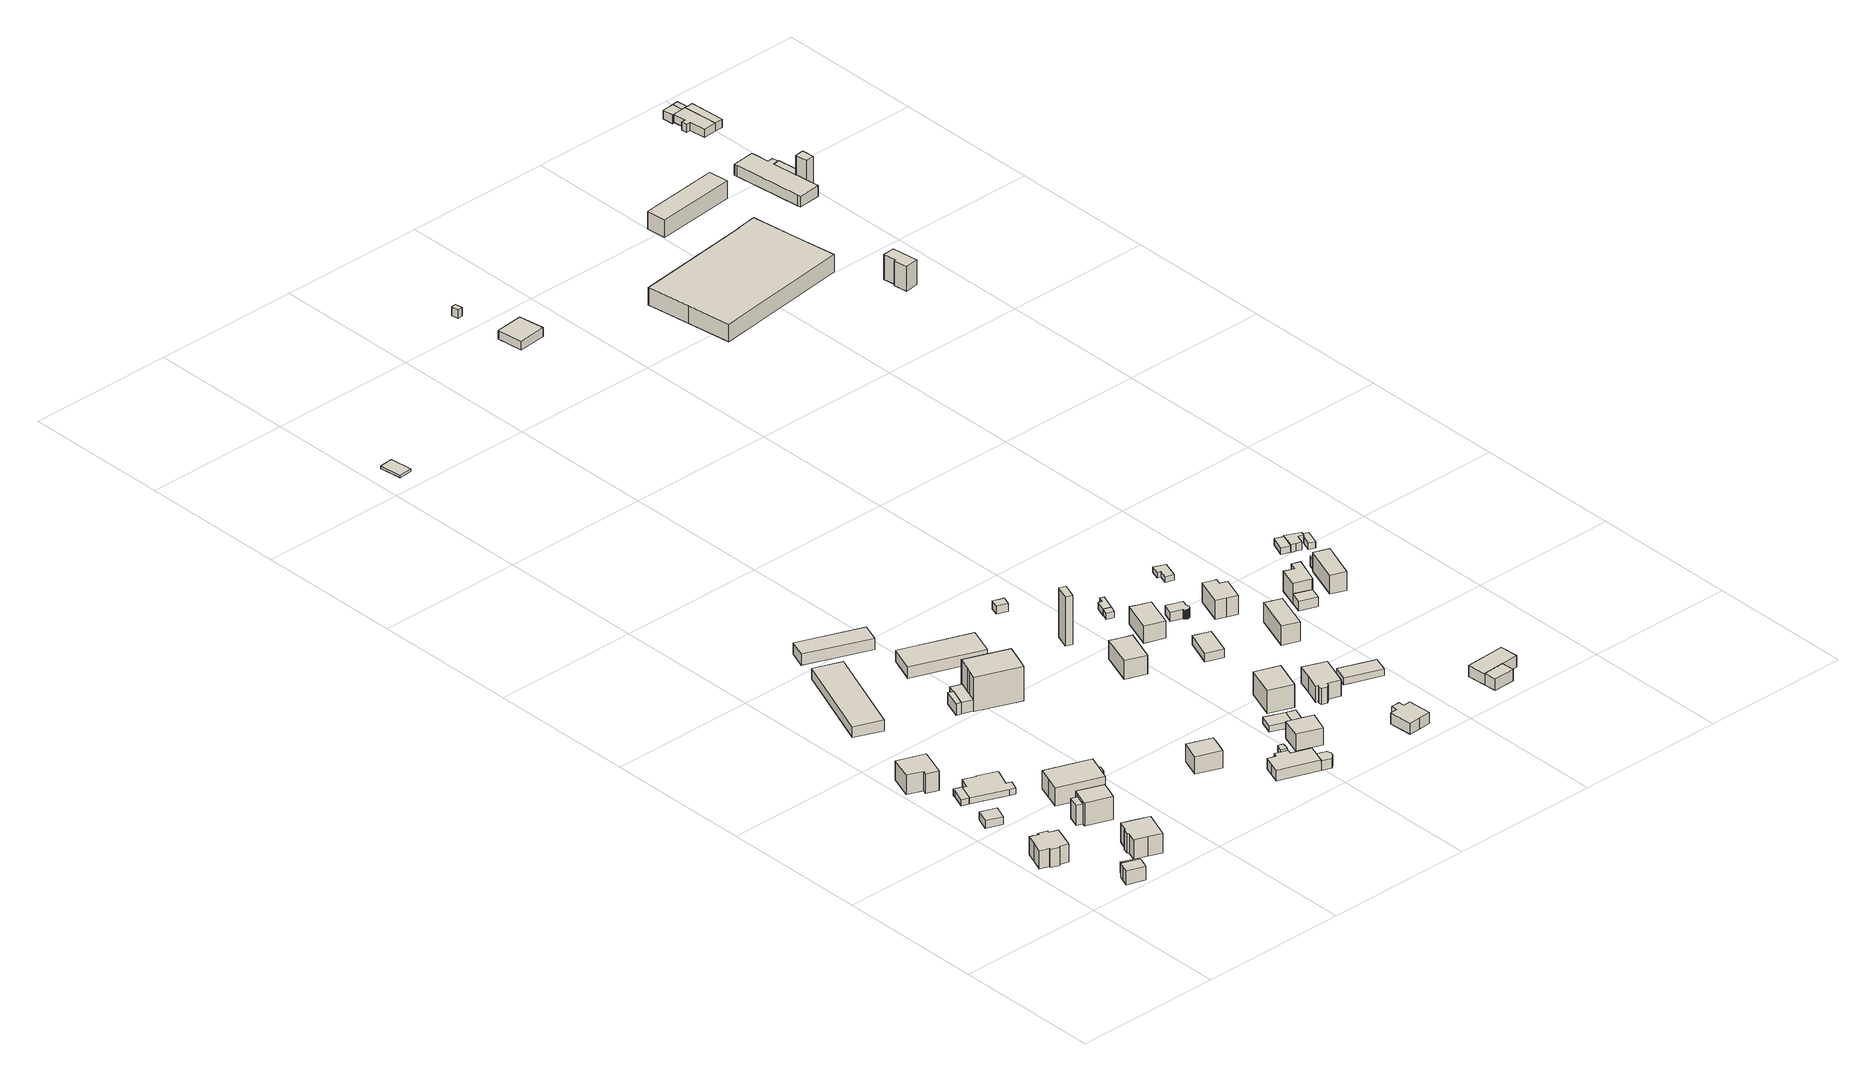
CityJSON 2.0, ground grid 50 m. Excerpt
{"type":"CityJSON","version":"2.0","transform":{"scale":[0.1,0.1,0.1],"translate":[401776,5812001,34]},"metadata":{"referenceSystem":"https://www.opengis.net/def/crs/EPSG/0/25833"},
"CityObjects":{
"building1":{"type":"Building","attributes":{"Gemeindeschluessel":"11000009","BezugspunktDach":"2200","function":"31001_1010","measuredHeight":8.51,"storeysAboveGround":1},"address":[{"country":"Germany","locality":"Berlin","thoroughfareNumber":"15","thoroughfareName":"Ostritzer Straße"}],"geometry":[{"type":"Solid","lod":"1","boundaries":[[[[0,1,2,3,4,5,6,7,8,9,10,11,12,13]],[[14,15,16,17,18,19,20,21,22,23,24,25,26,27]],[[14,27,13,12]],[[15,14,12,11]],[[16,15,11,10]],[[17,16,10,9]],[[18,17,9,8]],[[19,18,8,7]],[[20,19,7,6]],[[21,20,6,5]],[[22,21,5,4]],[[23,22,4,3]],[[24,23,3,2]],[[25,24,2,1]],[[26,25,1,0]],[[27,26,0,13]]]]}]},
"building2":{"type":"Building","attributes":{"Gemeindeschluessel":"11000009","function":"31001_1010"},"address":[{"country":"Germany","locality":"Berlin","thoroughfareNumber":"12","thoroughfareName":"Friedlander Straße"}],"children":["building2-1","building2-2"]},
"building2-1":{"type":"BuildingPart","attributes":{"BezugspunktDach":"2200","measuredHeight":5.51,"storeysAboveGround":2},"parents":["building2"],"geometry":[{"type":"MultiSurface","lod":"1","boundaries":[[[28,29,30,31,32,33,34]],[[35,36,37,38,39,40,41]],[[35,41,34,33]],[[36,35,33,32]],[[37,36,32,31]],[[42,43,31,30]],[[38,37,44,45,46,47]],[[39,38,30,29]],[[40,39,29,28]],[[41,40,28,34]],[[47,46,45,44,43,42]]]}]},
"building2-2":{"type":"BuildingPart","attributes":{"BezugspunktDach":"2200","measuredHeight":4.12,"storeysAboveGround":2},"parents":["building2"],"geometry":[{"type":"MultiSurface","lod":"1","boundaries":[[[42,48,49,43]],[[50,51,46,45]],[[50,45,43,49]],[[51,50,49,48]],[[46,51,48,42]],[[45,46,42,43,52]]]}]},
"building3":{"type":"Building","attributes":{"Gemeindeschluessel":"11000009","BezugspunktDach":"2200","function":"31001_2463","measuredHeight":3.03,"storeysAboveGround":1},"address":[{"country":"Germany","locality":"Berlin","thoroughfareNumber":"4 (1)","thoroughfareName":"Friedlander Straße"}],"geometry":[{"type":"Solid","lod":"1","boundaries":[[[[53,54,55,56,57]],[[58,59,60,61,62]],[[58,62,57,56]],[[59,58,56,55]],[[60,59,55,54]],[[61,60,54,53]],[[62,61,53,57]]]]}]},
"building4":{"type":"Building","attributes":{"Gemeindeschluessel":"11000009","BezugspunktDach":"2200","function":"31001_2463","measuredHeight":2.19,"storeysAboveGround":1},"address":[{"country":"Germany","locality":"Berlin","thoroughfareNumber":"4 (1)","thoroughfareName":"Bernstadter Weg"}],"geometry":[{"type":"Solid","lod":"1","boundaries":[[[[63,64,65,66,67,68]],[[69,70,71,72,73,74]],[[69,74,68,67]],[[70,69,67,66]],[[71,70,66,65]],[[72,71,65,64]],[[73,72,64,63]],[[74,73,63,68]]]]}]},
"building5":{"type":"Building","attributes":{"Gemeindeschluessel":"11000009","BezugspunktDach":"2200","function":"31001_1010","measuredHeight":8.23,"storeysAboveGround":2},"address":[{"country":"Germany","locality":"Berlin","thoroughfareNumber":"2","thoroughfareName":"Bernstadter Weg"}],"geometry":[{"type":"Solid","lod":"1","boundaries":[[[[75,76,77,78,79,80,81]],[[82,83,84,85,86,87,88]],[[82,88,81,80]],[[83,82,80,79]],[[84,83,79,78]],[[85,84,78,77]],[[86,85,77,76]],[[87,86,76,75]],[[88,87,75,81]]]]}]},
"building6":{"type":"Building","attributes":{"Gemeindeschluessel":"11000009","BezugspunktDach":"2200","function":"31001_1010","measuredHeight":8.95,"storeysAboveGround":1},"address":[{"country":"Germany","locality":"Berlin","thoroughfareNumber":"8","thoroughfareName":"Friedlander Straße"}],"geometry":[{"type":"Solid","lod":"1","boundaries":[[[[89,90,91,92,93,94,95,96,97,98]],[[99,100,101,102,103,104,105,106,107,108]],[[99,108,98,97]],[[100,99,97,96]],[[101,100,96,95]],[[102,101,95,94]],[[103,102,94,93]],[[104,103,93,92]],[[105,104,92,91]],[[106,105,91,90]],[[107,106,90,89]],[[108,107,89,98]]]]}]},
"building7":{"type":"Building","attributes":{"Gemeindeschluessel":"11000009","BezugspunktDach":"2200","function":"31001_1010","measuredHeight":3.52,"storeysAboveGround":1},"address":[{"country":"Germany","locality":"Berlin","thoroughfareNumber":"4","thoroughfareName":"Bernstadter Weg"}],"geometry":[{"type":"Solid","lod":"1","boundaries":[[[[109,110,111,112,113,114,115,116,117,118,119,120,121]],[[122,71,123,124,125,126,127,128,129,130,131,132,72]],[[122,72,121,120]],[[71,122,120,119]],[[123,71,119,118]],[[124,123,118,117]],[[125,124,117,116]],[[126,125,116,115]],[[127,126,115,114]],[[128,127,114,113]],[[129,128,113,112]],[[130,129,112,111]],[[131,130,111,110]],[[132,131,110,109]],[[72,132,109,121]]]]}]},
"building8":{"type":"Building","attributes":{"Gemeindeschluessel":"11000009","function":"31001_1010"},"address":[{"country":"Germany","locality":"Berlin","thoroughfareNumber":"6","thoroughfareName":"Friedlander Straße"}],"children":["building8-1","building8-2"]},
"building8-1":{"type":"BuildingPart","attributes":{"BezugspunktDach":"2200","measuredHeight":8.71,"storeysAboveGround":2},"parents":["building8"],"geometry":[{"type":"MultiSurface","lod":"1","boundaries":[[[133,134,135,136,137,138,139]],[[140,141,142,143,144,145,146]],[[140,146,139,138]],[[147,148,138,137]],[[142,141,137,136]],[[143,142,136,135]],[[144,143,135,134]],[[145,144,134,133]],[[146,145,133,139]],[[141,140,148,147]]]}]},
"building8-2":{"type":"BuildingPart","attributes":{"BezugspunktDach":"2200","measuredHeight":6.88,"storeysAboveGround":2},"parents":["building8"],"geometry":[{"type":"Solid","lod":"1","boundaries":[[[[148,147,149,150,151]],[[152,153,141,140,154]],[[152,154,151,150]],[[153,152,150,149]],[[141,153,149,147]],[[154,140,148,151]],[[141,147,148,140]]]]}]},
"building9":{"type":"Building","attributes":{"Gemeindeschluessel":"11000009","function":"31001_1010"},"address":[{"country":"Germany","locality":"Berlin","thoroughfareNumber":"4","thoroughfareName":"Friedlander Straße"}],"children":["building9-1","building9-2"]},
"building9-1":{"type":"BuildingPart","attributes":{"BezugspunktDach":"2200","measuredHeight":8.63,"storeysAboveGround":2},"parents":["building9"],"geometry":[{"type":"MultiSurface","lod":"1","boundaries":[[[155,156,157,158,159,160]],[[161,162,163,164,165,166]],[[161,166,160,159]],[[162,161,159,158]],[[163,162,158,157]],[[167,168,169,163,157,156]],[[165,170,171,167,164,156,155]],[[166,165,155,160]],[[164,169,168,167]],[[164,167,171,170]]]}]},
"building9-2":{"type":"BuildingPart","attributes":{"BezugspunktDach":"2200","measuredHeight":4.17,"storeysAboveGround":2},"parents":["building9"],"geometry":[{"type":"MultiSurface","lod":"1","boundaries":[[[172,173,174,175,168,171]],[[169,176,177,178,179,170]],[[170,164,169]],[[176,169,168,175]],[[177,176,175,174]],[[178,177,174,173]],[[179,178,173,172]],[[170,179,172,171]],[[169,164,167,168]],[[171,167,164,170]]]}]},
"building10":{"type":"Building","attributes":{"Gemeindeschluessel":"11000009","BezugspunktDach":"2200","function":"31001_2000","measuredHeight":3.82,"storeysAboveGround":1},"address":[{"country":"Germany","locality":"Berlin","thoroughfareNumber":"1 (1)","thoroughfareName":"Bernstadter Weg"}],"geometry":[{"type":"Solid","lod":"1","boundaries":[[[[180,181,182,183]],[[184,185,186,187]],[[184,187,183,182]],[[185,184,182,181]],[[186,185,181,180]],[[187,186,180,183]]]]}]},
"building11":{"type":"Building","attributes":{"Gemeindeschluessel":"11000009","BezugspunktDach":"2200","function":"51009_1610","measuredHeight":4.06,"storeysAboveGround":0},"address":[{"country":"Germany","locality":"Berlin"}],"geometry":[{"type":"Solid","lod":"1","boundaries":[[[[188,189,190,191]],[[192,193,194,195]],[[192,195,191,190]],[[193,192,190,189]],[[194,193,189,188]],[[195,194,188,191]]]]}]},
"building12":{"type":"Building","attributes":{"Gemeindeschluessel":"11000009","BezugspunktDach":"2200","function":"31001_1010","measuredHeight":3.9,"storeysAboveGround":1},"address":[{"country":"Germany","locality":"Berlin","thoroughfareNumber":"1 (2)","thoroughfareName":"Bernstadter Weg"}],"geometry":[{"type":"Solid","lod":"1","boundaries":[[[[196,197,198,189,188]],[[199,200,201,202,203]],[[199,203,188,189]],[[200,199,189,198]],[[201,200,198,197]],[[202,201,197,196]],[[203,202,196,188]]]]}]},
"building13":{"type":"Building","attributes":{"Gemeindeschluessel":"11000009","BezugspunktDach":"2200","function":"31001_2000","measuredHeight":3.88,"storeysAboveGround":1},"address":[{"country":"Germany","locality":"Berlin","thoroughfareNumber":"1 (4)","thoroughfareName":"Bernstadter Weg"}],"geometry":[{"type":"Solid","lod":"1","boundaries":[[[[204,205,206,207]],[[208,209,210,211]],[[208,211,207,206]],[[209,208,206,205]],[[210,209,205,204]],[[211,210,204,207]]]]}]},
"building14":{"type":"Building","attributes":{"Gemeindeschluessel":"11000009","BezugspunktDach":"2200","function":"31001_1010","measuredHeight":13.88,"storeysAboveGround":3},"address":[{"country":"Germany","locality":"Berlin","thoroughfareNumber":"1","thoroughfareName":"Bernstadter Weg"}],"geometry":[{"type":"Solid","lod":"1","boundaries":[[[[212,213,214,215,216,217,218,219]],[[220,221,222,223,224,225,226,227]],[[220,227,219,218]],[[221,220,218,217]],[[222,221,217,216]],[[223,222,216,215]],[[224,223,215,214]],[[225,224,214,213]],[[226,225,213,212]],[[227,226,212,219]]]]}]},
"building15":{"type":"Building","attributes":{"Gemeindeschluessel":"11000009","BezugspunktDach":"2200","function":"31001_1010","measuredHeight":7.83,"storeysAboveGround":1},"address":[{"country":"Germany","locality":"Berlin","thoroughfareNumber":"3","thoroughfareName":"Friedlander Straße"}],"geometry":[{"type":"Solid","lod":"1","boundaries":[[[[228,229,230,231,232]],[[233,234,235,236,237]],[[233,237,232,231]],[[234,233,231,230]],[[235,234,230,229]],[[236,235,229,228]],[[237,236,228,232]]]]}]},
"building16":{"type":"Building","attributes":{"Gemeindeschluessel":"11000009","BezugspunktDach":"2200","function":"31001_2000","measuredHeight":3.95,"storeysAboveGround":1},"address":[{"country":"Germany","locality":"Berlin","thoroughfareNumber":"1 (3)","thoroughfareName":"Bernstadter Weg"}],"geometry":[{"type":"Solid","lod":"1","boundaries":[[[[238,239,240,241]],[[242,243,244,245]],[[242,245,241,240]],[[243,242,240,239]],[[244,243,239,238]],[[245,244,238,241]]]]}]},
"building17":{"type":"Building","attributes":{"Gemeindeschluessel":"11000009","function":"31001_1010"},"address":[{"country":"Germany","locality":"Berlin","thoroughfareNumber":"5","thoroughfareName":"Friedlander Straße"}],"children":["building17-1","building17-2"]},
"building17-1":{"type":"BuildingPart","attributes":{"BezugspunktDach":"2200","measuredHeight":4.75,"storeysAboveGround":1},"parents":["building17"],"geometry":[{"type":"MultiSurface","lod":"1","boundaries":[[[246,247,248,249,250,251,252,253,254,255,256]],[[257,258,259,260,261,262,263,264,265,266,267]],[[257,267,256,255]],[[258,257,255,254]],[[259,258,254,253]],[[260,259,253,252]],[[261,260,252,251]],[[262,261,251,250]],[[263,262,250,249]],[[264,263,249,248]],[[268,269,248,247]],[[270,268,265,247,246]],[[267,266,246,256]],[[265,264,269,268]],[[266,265,268,270]]]}]},
"building17-2":{"type":"BuildingPart","attributes":{"BezugspunktDach":"2200","measuredHeight":3.36,"storeysAboveGround":1},"parents":["building17"],"geometry":[{"type":"MultiSurface","lod":"1","boundaries":[[[271,272,273,274,269,270]],[[264,275,276,277,278,266]],[[275,264,269,274]],[[276,275,274,273]],[[277,276,273,272]],[[278,277,272,271]],[[266,278,271,270]],[[264,265,268,269]],[[266,270,268,279,265]]]}]},
"building18":{"type":"Building","attributes":{"Gemeindeschluessel":"11000009","BezugspunktDach":"2200","function":"31001_1310","measuredHeight":0.944,"storeysAboveGround":1},"address":[{"country":"Germany","locality":"Berlin","thoroughfareNumber":"149","thoroughfareName":"Bruno-Bürgel-Weg"}],"geometry":[{"type":"Solid","lod":"1","boundaries":[[[[280,281,282,283]],[[284,285,286,287]],[[284,287,283,282]],[[285,284,282,281]],[[286,285,281,280]],[[287,286,280,283]]]]}]},
"building19":{"type":"Building","attributes":{"Gemeindeschluessel":"11000009","BezugspunktDach":"2200","function":"31001_2723","measuredHeight":1.74,"storeysAboveGround":1},"address":[{"country":"Germany","locality":"Berlin","thoroughfareNumber":"3A (1)","thoroughfareName":"Friedlander Straße"}],"geometry":[{"type":"Solid","lod":"1","boundaries":[[[[288,289,290,291,292,293,294,295]],[[296,297,298,299,300,301,302,303]],[[296,303,295,294]],[[297,296,294,293]],[[298,297,293,292]],[[299,298,292,291]],[[300,299,291,290]],[[301,300,290,289]],[[302,301,289,288]],[[303,302,288,295]]]]}]},
"building20":{"type":"Building","attributes":{"Gemeindeschluessel":"11000009","BezugspunktDach":"2200","function":"31001_1010","measuredHeight":7.91,"storeysAboveGround":1},"address":[{"country":"Germany","locality":"Berlin","thoroughfareNumber":"3A","thoroughfareName":"Friedlander Straße"}],"geometry":[{"type":"Solid","lod":"1","boundaries":[[[[304,305,306,307,308]],[[309,310,311,312,313]],[[309,313,308,307]],[[310,309,307,306]],[[311,310,306,305]],[[312,311,305,304]],[[313,312,304,308]]]]}]},
"building21":{"type":"Building","attributes":{"Gemeindeschluessel":"11000009","BezugspunktDach":"2200","function":"31001_2000","measuredHeight":2.2,"storeysAboveGround":1},"address":[{"country":"Germany","locality":"Berlin","thoroughfareNumber":"22 (1)","thoroughfareName":"Bernstadter Weg"}],"geometry":[{"type":"Solid","lod":"1","boundaries":[[[[314,315,316,317,318]],[[319,320,321,322,323]],[[319,323,318,317]],[[320,319,317,316]],[[321,320,316,315]],[[322,321,315,314]],[[323,322,314,318]]]]}]},
"building22":{"type":"Building","attributes":{"Gemeindeschluessel":"11000009","BezugspunktDach":"2200","function":"31001_2000","measuredHeight":2.19,"storeysAboveGround":1},"address":[{"country":"Germany","locality":"Berlin","thoroughfareNumber":"22 (2)","thoroughfareName":"Bernstadter Weg"}],"geometry":[{"type":"Solid","lod":"1","boundaries":[[[[324,325,316,315]],[[320,326,327,321]],[[320,321,315,316]],[[326,320,316,325]],[[327,326,325,324]],[[321,327,324,315]]]]}]},
"building23":{"type":"Building","attributes":{"Gemeindeschluessel":"11000009","BezugspunktDach":"2200","function":"31001_1010","measuredHeight":7.54,"storeysAboveGround":1},"address":[{"country":"Germany","locality":"Berlin","thoroughfareNumber":"13","thoroughfareName":"Bernstadter Weg"}],"geometry":[{"type":"Solid","lod":"1","boundaries":[[[[328,329,330,331,332]],[[333,334,335,336,337]],[[333,337,332,331]],[[334,333,331,330]],[[335,334,330,329]],[[336,335,329,328]],[[337,336,328,332]]]]}]},
"building24":{"type":"Building","attributes":{"Gemeindeschluessel":"11000009","BezugspunktDach":"2200","function":"31001_1010","measuredHeight":17.11,"storeysAboveGround":1},"address":[{"country":"Germany","locality":"Berlin","thoroughfareNumber":"11","thoroughfareName":"Bernstadter Weg"}],"geometry":[{"type":"Solid","lod":"1","boundaries":[[[[338,339,340,341]],[[342,343,344,345]],[[342,345,341,340]],[[343,342,340,339]],[[344,343,339,338]],[[345,344,338,341]]]]}]},
"building25":{"type":"Building","attributes":{"Gemeindeschluessel":"11000009","BezugspunktDach":"2200","function":"31001_1010","measuredHeight":8.92,"storeysAboveGround":2},"address":[{"country":"Germany","locality":"Berlin","thoroughfareNumber":"22","thoroughfareName":"Bernstadter Weg"}],"geometry":[{"type":"Solid","lod":"1","boundaries":[[[[346,347,348,349]],[[350,351,352,353]],[[350,353,349,348]],[[351,350,348,347]],[[352,351,347,346]],[[353,352,346,349]]]]}]},
"building26":{"type":"Building","attributes":{"Gemeindeschluessel":"11000009","BezugspunktDach":"2200","function":"31001_1010","measuredHeight":3.36,"storeysAboveGround":1},"address":[{"country":"Germany","locality":"Berlin","thoroughfareNumber":"9","thoroughfareName":"Bernstadter Weg"}],"geometry":[{"type":"Solid","lod":"1","boundaries":[[[[354,355,356,357]],[[358,359,360,361]],[[358,361,357,356]],[[359,358,356,355]],[[360,359,355,354]],[[361,360,354,357]]]]}]},
"building27":{"type":"Building","attributes":{"Gemeindeschluessel":"11000009","BezugspunktDach":"2200","function":"31001_9998","measuredHeight":4.15,"storeysAboveGround":1},"address":[{"country":"Germany","locality":"Berlin","thoroughfareNumber":"28","thoroughfareName":"Bernstadter Weg"}],"geometry":[{"type":"Solid","lod":"1","boundaries":[[[[362,363,364,365,366,367,368,369,370,371]],[[372,373,374,375,376,377,378,379,380,381]],[[372,381,371,370]],[[373,372,370,369]],[[374,373,369,368]],[[375,374,368,367]],[[376,375,367,366]],[[377,376,366,365]],[[378,377,365,364]],[[379,378,364,363]],[[380,379,363,362]],[[381,380,362,371]]]]}]},
"building28":{"type":"Building","attributes":{"Gemeindeschluessel":"11000009","BezugspunktDach":"2200","function":"31001_1010","measuredHeight":9,"storeysAboveGround":1},"address":[{"country":"Germany","locality":"Berlin","thoroughfareNumber":"24","thoroughfareName":"Bernstadter Weg"}],"geometry":[{"type":"Solid","lod":"1","boundaries":[[[[382,383,384,385,386,387,388,389,390,391,392,393]],[[394,395,396,397,398,399,400,401,402,403,404,405]],[[394,405,393,392]],[[395,394,392,391]],[[396,395,391,390]],[[397,396,390,389]],[[398,397,389,388]],[[399,398,388,387]],[[400,399,387,386]],[[401,400,386,385]],[[402,401,385,384]],[[403,402,384,383]],[[404,403,383,382]],[[405,404,382,393]]]]}]},
"building29":{"type":"Building","attributes":{"Gemeindeschluessel":"11000009","BezugspunktDach":"2200","function":"31001_1010","measuredHeight":3,"storeysAboveGround":2},"address":[{"country":"Germany","locality":"Berlin","thoroughfareNumber":"17","thoroughfareName":"Bernstadter Weg"}],"geometry":[{"type":"Solid","lod":"1","boundaries":[[[[406,407,408,409]],[[410,411,412,413]],[[410,413,409,408]],[[411,410,408,407]],[[412,411,407,406]],[[413,412,406,409]]]]}]},
"building30":{"type":"Building","attributes":{"Gemeindeschluessel":"11000009","BezugspunktDach":"2200","function":"31001_1010","measuredHeight":7.92,"storeysAboveGround":1},"address":[{"country":"Germany","locality":"Berlin","thoroughfareNumber":"15","thoroughfareName":"Bernstadter Weg"}],"geometry":[{"type":"Solid","lod":"1","boundaries":[[[[414,415,416,417,418]],[[419,420,421,422,423]],[[419,423,418,417]],[[420,419,417,416]],[[421,420,416,415]],[[422,421,415,414]],[[423,422,414,418]]]]}]},
"building31":{"type":"Building","attributes":{"Gemeindeschluessel":"11000009","BezugspunktDach":"2200","function":"31001_1010","measuredHeight":2.06,"storeysAboveGround":1},"address":[{"country":"Germany","locality":"Berlin","thoroughfareNumber":"13 (1)","thoroughfareName":"Bernstadter Weg"}],"geometry":[{"type":"Solid","lod":"1","boundaries":[[[[424,425,426,427]],[[428,429,430,431]],[[428,431,427,426]],[[429,428,426,425]],[[430,429,425,424]],[[431,430,424,427]]]]}]},
"building32":{"type":"Building","attributes":{"Gemeindeschluessel":"11000009","BezugspunktDach":"2200","function":"31001_1010","measuredHeight":2.31,"storeysAboveGround":1},"address":[{"country":"Germany","locality":"Berlin","thoroughfareNumber":"13 (2)","thoroughfareName":"Bernstadter Weg"}],"geometry":[{"type":"Solid","lod":"1","boundaries":[[[[425,432,433,434,435,426]],[[436,437,438,439,440,441]],[[436,441,426,435]],[[437,436,435,434]],[[438,437,434,433]],[[439,438,433,432]],[[440,439,432,425]],[[441,440,425,426]]]]}]},
"building33":{"type":"Building","attributes":{"Gemeindeschluessel":"11000009","BezugspunktDach":"2200","function":"31001_2000","measuredHeight":2.51,"storeysAboveGround":1},"address":[{"country":"Germany","locality":"Berlin","thoroughfareNumber":"22 (3)","thoroughfareName":"Bernstadter Weg"}],"geometry":[{"type":"Solid","lod":"1","boundaries":[[[[442,443,444,445]],[[446,447,448,449]],[[446,449,445,444]],[[447,446,444,443]],[[448,447,443,442]],[[449,448,442,445]]]]}]},
"building34":{"type":"Building","attributes":{"Gemeindeschluessel":"11000009","BezugspunktDach":"2200","function":"31001_1310","measuredHeight":3.25,"storeysAboveGround":1},"address":[{"country":"Germany","locality":"Berlin","thoroughfareNumber":"17 (1)","thoroughfareName":"Bernstadter Weg"}],"geometry":[{"type":"Solid","lod":"1","boundaries":[[[[450,451,452,453,454,455,456,457,458,459,460,461,462,463,464,465,466,467,468,469,470,471,472,473,474]],[[475,476,477,478,479,480,481,482,483,484,485,486,487,488,489,490,491,492,493,494,495,496,497,498,499]],[[475,499,474,473]],[[476,475,473,472]],[[477,476,472,471]],[[478,477,471,470]],[[479,478,470,469]],[[480,479,469,468]],[[481,480,468,467]],[[482,481,467,466]],[[483,482,466,465]],[[484,483,465,464]],[[485,484,464,463]],[[486,485,463,462]],[[487,486,462,461]],[[488,487,461,460]],[[489,488,460,459]],[[490,489,459,458]],[[491,490,458,457]],[[492,491,457,456]],[[493,492,456,455]],[[494,493,455,454]],[[495,494,454,453]],[[496,495,453,452]],[[497,496,452,451]],[[498,497,451,450]],[[499,498,450,474]]]]}]},
"building35":{"type":"Building","attributes":{"Gemeindeschluessel":"11000009","BezugspunktDach":"2200","function":"31001_1010","measuredHeight":7.39,"storeysAboveGround":2},"address":[{"country":"Germany","locality":"Berlin","thoroughfareNumber":"21","thoroughfareName":"Bernstadter Weg"}],"geometry":[{"type":"Solid","lod":"1","boundaries":[[[[500,501,502,503,504]],[[505,506,507,508,509]],[[505,509,504,503]],[[506,505,503,502]],[[507,506,502,501]],[[508,507,501,500]],[[509,508,500,504]]]]}]},
"building36":{"type":"Building","attributes":{"Gemeindeschluessel":"11000009","function":"31001_1010"},"address":[{"country":"Germany","locality":"Berlin","thoroughfareNumber":"19","thoroughfareName":"Bernstadter Weg"}],"children":["building36-1","building36-2"]},
"building36-1":{"type":"BuildingPart","attributes":{"BezugspunktDach":"2200","measuredHeight":7.32,"storeysAboveGround":2},"parents":["building36"],"geometry":[{"type":"MultiSurface","lod":"1","boundaries":[[[510,511,512,513,514,515,516,517]],[[518,519,520,521,522,523,524,525]],[[518,525,517,516]],[[519,518,516,515]],[[520,519,515,514]],[[526,527,514,513]],[[528,526,521,513,512]],[[523,522,512,511]],[[524,523,511,510]],[[525,524,510,517]],[[521,520,527,526]],[[522,521,526,528]]]}]},
"building36-2":{"type":"BuildingPart","attributes":{"BezugspunktDach":"2200","measuredHeight":2.2,"storeysAboveGround":2},"parents":["building36"],"geometry":[{"type":"MultiSurface","lod":"1","boundaries":[[[528,529,527,526]],[[520,530,522,521]],[[530,520,527,529]],[[522,530,529,528]],[[521,522,528,522,521,526]],[[520,521,531,526,527]]]}]},
"building37":{"type":"Building","attributes":{"Gemeindeschluessel":"11000009","BezugspunktDach":"2200","function":"31001_2723","measuredHeight":1.93,"storeysAboveGround":1},"address":[{"country":"Germany","locality":"Berlin","thoroughfareNumber":"17 (2)","thoroughfareName":"Bernstadter Weg"}],"geometry":[{"type":"Solid","lod":"1","boundaries":[[[[532,533,534,535,536,537]],[[538,539,540,541,542,543]],[[538,543,537,536]],[[539,538,536,535]],[[540,539,535,534]],[[541,540,534,533]],[[542,541,533,532]],[[543,542,532,537]]]]}]},
"building38":{"type":"Building","attributes":{"Gemeindeschluessel":"11000009","function":"31001_2000"},"address":[{"country":"Germany","locality":"Berlin","thoroughfareNumber":"29","thoroughfareName":"Bernstadter Weg"}],"children":["building38-1","building38-2"]},
"building38-1":{"type":"BuildingPart","attributes":{"BezugspunktDach":"2200","measuredHeight":3.85,"storeysAboveGround":1},"parents":["building38"],"geometry":[{"type":"MultiSurface","lod":"1","boundaries":[[[544,545,546,547]],[[548,549,550,551]],[[548,551,547,546]],[[549,548,546,545]],[[549,545,552,553]],[[551,550,544,547]],[[550,553,552,544]]]}]},
"building38-2":{"type":"BuildingPart","attributes":{"BezugspunktDach":"2200","measuredHeight":4.52,"storeysAboveGround":1},"parents":["building38"],"geometry":[{"type":"MultiSurface","lod":"1","boundaries":[[[554,555,556,557]],[[553,558,559,550]],[[552,544,550,557,556]],[[558,553,556,555]],[[559,558,555,554]],[[550,559,554,557]],[[553,550,544,552]]]}]},
"building39":{"type":"Building","attributes":{"Gemeindeschluessel":"11000009","function":"31001_1010"},"address":[{"country":"Germany","locality":"Berlin","thoroughfareNumber":"23","thoroughfareName":"Bernstadter Weg"}],"children":["building39-1","building39-2"]},
"building39-1":{"type":"BuildingPart","attributes":{"BezugspunktDach":"2200","measuredHeight":8.08,"storeysAboveGround":2},"parents":["building39"],"geometry":[{"type":"MultiSurface","lod":"1","boundaries":[[[560,561,562,563,564,565,566,567,568]],[[569,570,571,572,573,574,575,576,577]],[[569,577,568,567]],[[570,569,567,566]],[[571,570,566,565]],[[572,571,565,564]],[[573,572,564,563]],[[574,573,563,562]],[[575,574,562,561]],[[578,579,561,560]],[[577,576,560,568]],[[576,575,580,579,578]]]}]},
"building39-2":{"type":"BuildingPart","attributes":{"BezugspunktDach":"2200","measuredHeight":3.47,"storeysAboveGround":2},"parents":["building39"],"geometry":[{"type":"Solid","lod":"1","boundaries":[[[[581,579,578,582]],[[576,575,583,584]],[[576,584,582,578]],[[576,578,576,575]],[[583,575,579,581]],[[584,583,581,582]],[[575,576,578,579]]]]}]},
"building40":{"type":"Building","attributes":{"Gemeindeschluessel":"11000009","BezugspunktDach":"2200","function":"31001_2520","measuredHeight":3,"storeysAboveGround":1},"address":[{"country":"Germany","locality":"Berlin","thoroughfareNumber":"151 (9)","thoroughfareName":"Bruno-Bürgel-Weg"}],"geometry":[{"type":"Solid","lod":"1","boundaries":[[[[585,586,587,588]],[[589,590,591,592]],[[589,592,588,587]],[[590,589,587,586]],[[591,590,586,585]],[[592,591,585,588]]]]}]},
"building41":{"type":"Building","attributes":{"Gemeindeschluessel":"11000009","BezugspunktDach":"2200","function":"31001_2000","measuredHeight":3.1,"storeysAboveGround":1},"address":[{"country":"Germany","locality":"Berlin","thoroughfareNumber":"151 (10)","thoroughfareName":"Bruno-Bürgel-Weg"}],"geometry":[{"type":"Solid","lod":"1","boundaries":[[[[593,594,595,596]],[[597,598,599,600]],[[597,600,596,595]],[[598,597,595,594]],[[599,598,594,593]],[[600,599,593,596]]]]}]},
"building42":{"type":"Building","attributes":{"Gemeindeschluessel":"11000009","function":"31001_1010"},"address":[{"country":"Germany","locality":"Berlin","thoroughfareNumber":"25","thoroughfareName":"Bernstadter Weg"}],"children":["building42-1","building42-2"]},
"building42-1":{"type":"BuildingPart","attributes":{"BezugspunktDach":"2200","measuredHeight":6.53,"storeysAboveGround":2},"parents":["building42"],"geometry":[{"type":"MultiSurface","lod":"1","boundaries":[[[601,602,603,604]],[[605,606,607,608]],[[605,608,604,603]],[[609,610,603,602]],[[606,605,611,612]],[[607,606,602,601]],[[608,607,601,604]],[[612,611,610,609]]]}]},
"building42-2":{"type":"BuildingPart","attributes":{"BezugspunktDach":"2200","measuredHeight":3.49,"storeysAboveGround":2},"parents":["building42"],"geometry":[{"type":"MultiSurface","lod":"1","boundaries":[[[609,613,614,610]],[[615,616,612,611]],[[615,611,610,614]],[[616,615,614,613]],[[612,616,613,609]],[[617,611,612,618,609,610]]]}]},
"building43":{"type":"Building","attributes":{"Gemeindeschluessel":"11000009","BezugspunktDach":"2200","function":"31001_2000","measuredHeight":2.84,"storeysAboveGround":1},"address":[{"country":"Germany","locality":"Berlin","thoroughfareNumber":"23 (2)","thoroughfareName":"Bernstadter Weg"}],"geometry":[{"type":"Solid","lod":"1","boundaries":[[[[619,620,621,622]],[[623,624,625,626]],[[623,626,622,621]],[[624,623,621,620]],[[625,624,620,619]],[[626,625,619,622]]]]}]},
"building44":{"type":"Building","attributes":{"Gemeindeschluessel":"11000009","BezugspunktDach":"2200","function":"31001_2000","measuredHeight":3.31,"storeysAboveGround":1},"address":[{"country":"Germany","locality":"Berlin","thoroughfareNumber":"25 (1)","thoroughfareName":"Bernstadter Weg"}],"geometry":[{"type":"Solid","lod":"1","boundaries":[[[[627,628,629,630,631,632,633,634]],[[624,635,636,637,638,639,640,625]],[[624,625,634,633]],[[635,624,633,632]],[[636,635,632,631]],[[637,636,631,630]],[[638,637,630,629]],[[639,638,629,628]],[[640,639,628,627]],[[625,640,627,634]]]]}]},
"building45":{"type":"Building","attributes":{"Gemeindeschluessel":"11000009","BezugspunktDach":"2200","function":"31001_2000","measuredHeight":2.18,"storeysAboveGround":1},"address":[{"country":"Germany","locality":"Berlin","thoroughfareNumber":"25 (2)","thoroughfareName":"Bernstadter Weg"}],"geometry":[{"type":"Solid","lod":"1","boundaries":[[[[641,642,643,644,645]],[[637,636,646,647,648]],[[637,648,645,644]],[[636,637,644,643]],[[646,636,643,642]],[[647,646,642,641]],[[648,647,641,645]]]]}]},
"building46":{"type":"Building","attributes":{"Gemeindeschluessel":"11000009","BezugspunktDach":"2200","function":"31001_3210","measuredHeight":7.42,"storeysAboveGround":1},"address":[{"country":"Germany","locality":"Berlin","thoroughfareNumber":"151 (1)","thoroughfareName":"Bruno-Bürgel-Weg"}],"geometry":[{"type":"Solid","lod":"1","boundaries":[[[[649,650,651,652,653,654,655,656]],[[657,658,659,660,661,662,663,664]],[[657,664,656,655]],[[658,657,655,654]],[[659,658,654,653]],[[660,659,653,652]],[[661,660,652,651]],[[662,661,651,650]],[[663,662,650,649]],[[664,663,649,656]]]]}]},
"building47":{"type":"Building","attributes":{"Gemeindeschluessel":"11000009","BezugspunktDach":"2200","function":"31001_3212","measuredHeight":8.68,"storeysAboveGround":1},"address":[{"country":"Germany","locality":"Berlin","thoroughfareNumber":"151 (2)","thoroughfareName":"Bruno-Bürgel-Weg"}],"geometry":[{"type":"Solid","lod":"1","boundaries":[[[[665,666,667,668,669,670]],[[671,672,673,674,675,676]],[[671,676,670,669]],[[672,671,669,668]],[[673,672,668,667]],[[674,673,667,666]],[[675,674,666,665]],[[676,675,665,670]]]]}]},
"building48":{"type":"Building","attributes":{"Gemeindeschluessel":"11000009","BezugspunktDach":"2200","function":"31001_3212","measuredHeight":6.24,"storeysAboveGround":2},"address":[{"country":"Germany","locality":"Berlin","thoroughfareNumber":"151","thoroughfareName":"Bruno-Bürgel-Weg"}],"geometry":[{"type":"Solid","lod":"1","boundaries":[[[[677,678,679,680]],[[681,682,683,684]],[[681,684,680,679]],[[682,681,679,678]],[[683,682,678,677]],[[684,683,677,680]]]]}]},
"building49":{"type":"Building","attributes":{"Gemeindeschluessel":"11000009","function":"31001_2143"},"address":[{"country":"Germany","locality":"Berlin","thoroughfareNumber":"151 (3)","thoroughfareName":"Bruno-Bürgel-Weg"}],"children":["building49-1","building49-2"]},
"building49-1":{"type":"BuildingPart","attributes":{"BezugspunktDach":"2200","measuredHeight":3.89,"storeysAboveGround":1},"parents":["building49"],"geometry":[{"type":"MultiSurface","lod":"1","boundaries":[[[685,686,687,688,689,690,691,692,693,694,695,696,697,698,699]],[[700,701,702,703,704,705,706,707,708,709,710,711,712,713,714]],[[700,714,699,698]],[[701,700,698,697]],[[702,701,697,696]],[[703,702,696,695]],[[704,703,695,694]],[[715,716,694,693]],[[706,717,715,693,692]],[[707,706,692,691]],[[708,707,691,690]],[[709,708,690,689]],[[710,709,689,688]],[[711,710,688,687]],[[712,711,687,686]],[[713,712,686,685]],[[714,713,685,699]],[[705,704,716,715]],[[715,717,706,705]]]}]},
"building49-2":{"type":"BuildingPart","attributes":{"BezugspunktDach":"2200","measuredHeight":3.58,"storeysAboveGround":1},"parents":["building49"],"geometry":[{"type":"Solid","lod":"1","boundaries":[[[[717,718,719,720,721,716,715]],[[704,722,723,724,725,706,705]],[[722,704,716,721]],[[723,722,721,720]],[[724,723,720,719]],[[725,724,719,718]],[[706,725,718,717]],[[704,705,715,716]],[[705,706,717,715]]]]}]},
"building50":{"type":"Building","attributes":{"Gemeindeschluessel":"11000009","BezugspunktDach":"2200","function":"51009_1610","measuredHeight":10.58,"storeysAboveGround":0},"address":[{"country":"Germany","locality":"Berlin"}],"geometry":[{"type":"Solid","lod":"1","boundaries":[[[[726,727,728,729]],[[725,730,708,706]],[[725,706,729,728]],[[730,725,728,727]],[[708,730,727,726]],[[706,708,726,729]]]]}]},
"building51":{"type":"Building","attributes":{"Gemeindeschluessel":"11000009","BezugspunktDach":"2200","function":"31001_2000","measuredHeight":2.83,"storeysAboveGround":1},"address":[{"country":"Germany","locality":"Berlin","thoroughfareNumber":"151 (6)","thoroughfareName":"Bruno-Bürgel-Weg"}],"geometry":[{"type":"Solid","lod":"1","boundaries":[[[[731,732,733,734,735,736,737,738,739]],[[740,741,742,743,744,745,746,747,748]],[[740,748,739,738]],[[741,740,738,737]],[[742,741,737,736]],[[743,742,736,735]],[[744,743,735,734]],[[745,744,734,733]],[[746,745,733,732]],[[747,746,732,731]],[[748,747,731,739]]]]}]},
"building52":{"type":"Building","attributes":{"Gemeindeschluessel":"11000009","BezugspunktDach":"2200","function":"31001_2000","measuredHeight":2.92,"storeysAboveGround":1},"address":[{"country":"Germany","locality":"Berlin","thoroughfareNumber":"151 (7)","thoroughfareName":"Bruno-Bürgel-Weg"}],"geometry":[{"type":"Solid","lod":"1","boundaries":[[[[749,737,736,750,751]],[[752,753,754,755,756]],[[752,756,751,750]],[[753,752,750,736]],[[754,753,736,737]],[[755,754,737,749]],[[756,755,749,751]]]]}]},
"building53":{"type":"Building","attributes":{"Gemeindeschluessel":"11000009","BezugspunktDach":"2200","function":"51009_1610","measuredHeight":2.87,"storeysAboveGround":0},"address":[{"country":"Germany","locality":"Berlin"}],"geometry":[{"type":"Solid","lod":"1","boundaries":[[[[734,757,758,759,735]],[[760,761,762,744,743]],[[760,743,735,759]],[[761,760,759,758]],[[762,761,758,757]],[[744,762,757,734]],[[743,744,734,735]]]]}]},
"building54":{"type":"Building","attributes":{"Gemeindeschluessel":"11000009","BezugspunktDach":"2200","function":"51009_1610","measuredHeight":3.07,"storeysAboveGround":0},"address":[{"country":"Germany","locality":"Berlin"}],"geometry":[{"type":"Solid","lod":"1","boundaries":[[[[736,735,759,763,750]],[[764,765,766,767,768]],[[764,768,750,763]],[[765,764,763,759]],[[766,765,759,735]],[[767,766,735,736]],[[768,767,736,750]]]]}]}
},
"vertices":[
[51,246,81],[48,240,81],[77,230,81],[79,235,81],[108,225,81],[122,262,81],[136,300,81],[107,311,81],[110,318,81],[81,328,81],[79,321,81],[50,332,81],[35,295,81],[21,257,81],[35,295,18],[50,332,18],[79,321,18],[81,328,18],[110,318,18],[107,311,18],[136,300,18],[122,262,18],[108,225,18],[79,235,18],[77,230,18],[48,240,18],[51,246,18],[21,257,18],
[208,1,66],[216,22,66],[224,42,66],[173,61,66],[165,64,66],[157,43,66],[149,22,66],[157,43,18],[165,64,18],[173,61,18],[224,42,18],[216,22,18],[208,1,18],[149,22,18],[224,42,55],[173,61,55],[173,61,49],[173,61,19],[224,42,19],[224,42,44],
[231,62,55],[180,81,55],[180,81,19],[231,62,19],[173,61,26],
[104,502,44],[114,526,44],[123,549,44],[70,569,44],[51,523,44],[70,569,17],[123,549,17],[114,526,17],[104,502,17],[51,523,17],
[107,651,37],[108,652,37],[130,708,37],[105,717,37],[101,706,37],[83,659,37],[101,706,15],[105,717,15],[130,708,15],[108,652,15],[107,651,15],[83,659,15],
[58,795,82],[53,781,82],[93,766,82],[98,780,82],[127,858,82],[36,892,82],[7,815,82],[36,892,14],[127,858,14],[98,780,14],[93,766,14],[53,781,14],[58,795,14],[7,815,14],
[299,89,87],[342,73,87],[377,164,87],[334,180,87],[290,197,87],[278,165,87],[271,162,87],[265,144,87],[268,138,87],[256,106,87],[268,138,19],[265,144,19],[271,162,19],[278,165,19],[290,197,19],[334,180,19],[377,164,19],[342,73,19],[299,89,19],[256,106,19],
[226,605,36],[243,599,36],[256,630,36],[239,637,36],[264,695,36],[265,699,36],[203,724,36],[202,721,36],[159,738,36],[144,702,36],[130,708,36],[126,698,36],[108,652,36],[126,698,15],[144,702,15],[159,738,15],[202,721,15],[203,724,15],[265,699,15],[264,695,15],[239,637,15],[256,630,15],[243,599,15],[226,605,15],
[355,301,100],[368,332,100],[380,364,100],[295,396,100],[290,383,100],[275,344,100],[271,333,100],[275,344,19],[290,383,19],[295,396,19],[380,364,19],[368,332,19],[355,301,19],[271,333,19],[290,383,88],[275,344,88],
[275,389,88],[270,391,88],[255,352,88],[270,391,19],[275,389,19],[255,352,19],
[429,414,82],[447,461,82],[465,508,82],[315,563,82],[298,516,82],[281,469,82],[298,516,18],[315,563,18],[465,508,18],[447,461,18],[429,414,18],[281,469,18],[447,461,60],[463,503,60],[463,503,18],[446,459,18],[446,459,60],
[452,457,60],[467,463,60],[476,486,60],[469,500,60],[469,500,18],[476,486,18],[467,463,18],[452,457,18],
[183,1099,58],[307,1408,58],[215,1445,58],[91,1136,58],[215,1445,20],[307,1408,20],[183,1099,20],[91,1136,20],
[410,1013,59],[434,1072,59],[418,1079,59],[395,1019,59],[418,1079,19],[434,1072,19],[410,1013,19],[395,1019,19],
[446,1000,59],[479,1084,59],[443,1097,59],[434,1072,20],[443,1097,20],[479,1084,20],[446,1000,20],[410,1013,20],
[456,1435,59],[480,1496,59],[266,1580,59],[242,1520,59],[266,1580,20],[480,1496,20],[456,1435,20],[242,1520,20],
[590,939,141],[609,986,141],[627,1033,141],[481,1089,141],[479,1084,141],[462,1042,141],[457,1027,141],[444,995,141],[457,1027,21],[462,1042,21],[479,1084,21],[481,1089,21],[627,1033,21],[609,986,21],[590,939,21],[444,995,21],
[779,288,77],[792,322,77],[805,356,77],[723,387,77],[697,319,77],[723,387,16],[805,356,16],[792,322,16],[779,288,16],[697,319,16],
[657,1167,61],[690,1257,61],[457,1345,61],[423,1256,61],[457,1345,21],[690,1257,21],[657,1167,21],[423,1256,21],
[976,78,57],[988,111,57],[990,116,57],[1000,143,57],[935,167,57],[941,181,57],[900,197,57],[894,182,57],[867,192,57],[855,160,57],[843,127,57],[855,160,20],[867,192,20],[894,182,20],[900,197,20],[941,181,20],[935,167,20],[1000,143,20],[990,116,20],[988,111,20],[976,78,20],[843,127,20],[988,111,54],[990,116,54],[976,78,54],
[1009,66,54],[1022,78,54],[1027,89,54],[1023,104,54],[1023,104,20],[1027,89,20],[1022,78,20],[1009,66,20],[988,111,22],
[74,3060,15],[120,3065,15],[111,3140,15],[65,3135,15],[111,3140,6],[120,3065,6],[74,3060,6],[65,3135,6],
[967,213,36],[974,232,36],[973,233,36],[975,239,36],[958,245,36],[956,239,36],[954,240,36],[947,220,36],[954,240,19],[956,239,19],[958,245,19],[975,239,19],[973,233,19],[974,232,19],[967,213,19],[947,220,19],
[1076,176,78],[1089,210,78],[1102,244,78],[1019,275,78],[994,207,78],[1019,275,18],[1102,244,18],[1089,210,18],[1076,176,18],[994,207,18],
[1074,308,38],[1075,313,38],[1092,355,38],[1026,382,38],[1008,335,38],[1026,382,16],[1092,355,16],[1075,313,16],[1074,308,16],[1008,335,16],
[1105,301,38],[1122,344,38],[1122,344,16],[1105,301,16],
[959,805,79],[1000,914,79],[965,927,79],[930,940,79],[890,831,79],[930,940,14],[965,927,14],[1000,914,14],[959,805,14],[890,831,14],
[907,1071,183],[927,1120,183],[905,1129,183],[885,1080,183],[905,1129,12],[927,1120,12],[907,1071,12],[885,1080,12],
[1153,383,95],[1191,484,95],[1110,514,95],[1072,413,95],[1110,514,15],[1191,484,15],[1153,383,15],[1072,413,15],
[891,1331,37],[902,1359,37],[867,1373,37],[856,1345,37],[867,1373,9],[902,1359,9],[891,1331,9],[856,1345,9],
[1306,50,51],[1346,53,51],[1386,55,51],[1382,135,51],[1357,134,51],[1356,154,51],[1340,153,51],[1326,153,51],[1327,132,51],[1301,130,51],[1327,132,13],[1326,153,13],[1340,153,13],[1356,154,13],[1357,134,13],[1382,135,13],[1386,55,13],[1346,53,13],[1306,50,13],[1301,130,13],
[1222,356,73],[1218,346,73],[1220,338,73],[1237,332,73],[1247,339,73],[1249,346,73],[1291,332,73],[1310,382,73],[1329,432,73],[1253,462,73],[1234,410,73],[1214,358,73],[1234,410,17],[1253,462,17],[1329,432,17],[1310,382,17],[1291,332,17],[1249,346,17],[1247,339,17],[1237,332,17],[1220,338,17],[1218,346,17],[1222,356,17],[1214,358,17],
[1185,720,42],[1220,814,42],[1164,835,42],[1128,741,42],[1164,835,12],[1220,814,12],[1185,720,12],[1128,741,12],
[1130,912,72],[1168,1014,72],[1135,1026,72],[1103,1039,72],[1065,936,72],[1103,1039,11],[1135,1026,11],[1168,1014,11],[1130,912,11],[1065,936,11],
[1095,1095,31],[1105,1118,31],[1081,1127,31],[1072,1104,31],[1081,1127,10],[1105,1118,10],[1095,1095,10],[1072,1104,10],
[1126,1172,31],[1113,1177,31],[1106,1159,31],[1095,1163,31],[1095,1163,7],[1106,1159,7],[1113,1177,7],[1126,1172,7],[1105,1118,7],[1081,1127,7],
[1460,329,37],[1479,381,37],[1360,426,37],[1341,374,37],[1360,426,14],[1479,381,14],[1460,329,14],[1341,374,14],
[1241,957,40],[1241,955,40],[1242,953,40],[1244,951,40],[1245,950,40],[1247,948,40],[1249,948,40],[1251,947,40],[1253,947,40],[1255,947,40],[1257,948,40],[1259,948,40],[1261,950,40],[1262,951,40],[1263,953,40],[1264,955,40],[1265,957,40],[1265,959,40],[1265,961,40],[1264,963,40],[1264,965,40],[1262,967,40],[1271,989,40],[1218,1008,40],[1203,971,40],[1218,1008,8],[1271,989,8],[1262,967,8],[1264,965,8],[1264,963,8],[1265,961,8],[1265,959,8],[1265,957,8],[1264,955,8],[1263,953,8],[1262,951,8],[1261,950,8],[1259,948,8],[1257,948,8],[1255,947,8],[1253,947,8],[1251,947,8],[1249,948,8],[1247,948,8],[1245,950,8],[1244,951,8],[1242,953,8],[1241,955,8],[1241,957,8],[1203,971,8],
[1409,635,77],[1456,762,77],[1428,772,77],[1400,783,77],[1353,656,77],[1400,783,10],[1428,772,10],[1456,762,10],[1409,635,10],[1353,656,10],
[1339,875,76],[1373,863,76],[1401,938,76],[1376,948,76],[1383,967,76],[1375,970,76],[1341,983,76],[1306,888,76],[1341,983,9],[1375,970,9],[1383,967,9],[1376,948,9],[1401,938,9],[1373,863,9],[1339,875,9],[1306,888,9],[1376,948,31],[1383,967,31],[1401,938,31],
[1409,957,31],[1409,957,9],[1376,948,28],
[1344,1164,26],[1334,1135,26],[1362,1126,26],[1382,1182,26],[1344,1198,26],[1333,1168,26],[1344,1198,7],[1382,1182,7],[1362,1126,7],[1334,1135,7],[1344,1164,7],[1333,1168,7],
[1651,104,44],[1785,111,44],[1782,174,44],[1647,168,44],[1782,174,5],[1785,111,5],[1651,104,5],[1647,168,5],[1725,108,44],[1725,108,5],
[1654,61,45],[1727,64,45],[1725,108,45],[1651,104,45],[1727,64,5],[1654,61,5],
[1534,802,75],[1592,780,75],[1594,780,75],[1629,871,75],[1601,881,75],[1591,856,75],[1588,857,75],[1558,868,75],[1533,802,75],[1558,868,5],[1588,857,5],[1591,856,5],[1601,881,5],[1629,871,5],[1594,780,5],[1592,780,5],[1534,802,5],[1533,802,5],[1534,802,39],[1592,780,39],[1592,780,27],
[1577,739,39],[1519,760,39],[1577,739,5],[1519,760,5],
[758,3550,50],[775,3552,50],[771,3578,50],[754,3575,50],[771,3578,20],[775,3552,20],[758,3550,20],[754,3575,20],
[786,3310,44],[882,3320,44],[870,3407,44],[777,3398,44],[870,3407,13],[882,3320,13],[786,3310,13],[777,3398,13],
[1693,742,74],[1740,865,74],[1690,884,74],[1644,761,74],[1690,884,8],[1740,865,8],[1693,742,8],[1644,761,8],[1740,865,49],[1690,884,49],[1690,884,14],[1740,865,14],
[1747,884,49],[1698,903,49],[1698,903,14],[1747,884,14],[1690,884,30],[1740,865,19],
[1701,992,40],[1720,1041,40],[1693,1053,40],[1673,1003,40],[1693,1053,17],[1720,1041,17],[1701,992,17],[1673,1003,17],
[1718,985,44],[1734,979,44],[1746,1010,44],[1763,1003,44],[1769,1018,44],[1736,1034,44],[1720,1041,44],[1701,992,44],[1736,1034,17],[1769,1018,17],[1763,1003,17],[1746,1010,17],[1734,979,17],[1718,985,17],
[1770,959,39],[1790,1009,39],[1769,1018,39],[1763,1003,39],[1749,968,39],[1790,1009,17],[1770,959,17],[1749,968,17],
[1242,3083,73],[1262,2932,73],[1739,2994,73],[1719,3145,73],[1700,3298,73],[1631,3288,73],[1631,3286,73],[1222,3234,73],[1631,3286,12],[1631,3288,12],[1700,3298,12],[1719,3145,12],[1739,2994,12],[1262,2932,12],[1242,3083,12],[1222,3234,12],
[1824,2822,100],[1818,2821,100],[1824,2774,100],[1870,2780,100],[1859,2870,100],[1818,2866,100],[1859,2870,13],[1870,2780,13],[1824,2774,13],[1818,2821,13],[1824,2822,13],[1818,2866,13],
[1503,3467,72],[1777,3494,72],[1770,3563,72],[1496,3534,72],[1770,3563,10],[1777,3494,10],[1503,3467,10],[1496,3534,10],
[1879,3562,47],[1903,3328,47],[1904,3317,47],[1981,3325,47],[1979,3337,47],[1976,3368,47],[1973,3404,47],[1972,3410,47],[1963,3498,47],[1983,3501,47],[1980,3520,47],[1961,3518,47],[1956,3570,47],[1954,3581,47],[1878,3573,47],[1954,3581,9],[1956,3570,9],[1961,3518,9],[1980,3520,9],[1983,3501,9],[1963,3498,9],[1972,3410,9],[1973,3404,9],[1976,3368,9],[1979,3337,9],[1981,3325,9],[1904,3317,9],[1903,3328,9],[1879,3562,9],[1878,3573,9],[1963,3498,45],[1983,3501,45],[1972,3410,45],
[2002,3413,45],[1999,3437,45],[1995,3437,45],[1988,3501,45],[1988,3501,9],[1995,3437,9],[1999,3437,9],[2002,3413,9],
[1976,3368,115],[2005,3371,115],[2002,3413,115],[1972,3410,115],[2005,3371,9],
[1930,3835,36],[1945,3836,36],[1950,3779,36],[1997,3783,36],[1987,3904,36],[1975,3903,36],[1940,3900,36],[1944,3855,36],[1929,3854,36],[1944,3855,8],[1940,3900,8],[1975,3903,8],[1987,3904,8],[1997,3783,8],[1950,3779,8],[1945,3836,8],[1930,3835,8],[1929,3854,8],
[1934,3899,36],[1972,3940,36],[1931,3937,36],[1972,3940,6],[1975,3903,6],[1940,3900,6],[1934,3899,6],[1931,3937,6],
[2025,3785,36],[2018,3905,36],[1996,3904,36],[1996,3904,8],[2018,3905,8],[2025,3785,8],
[1993,3942,36],[1993,3942,5],[1996,3904,5],[1987,3904,5],[1975,3903,5],[1972,3940,5]
]}
